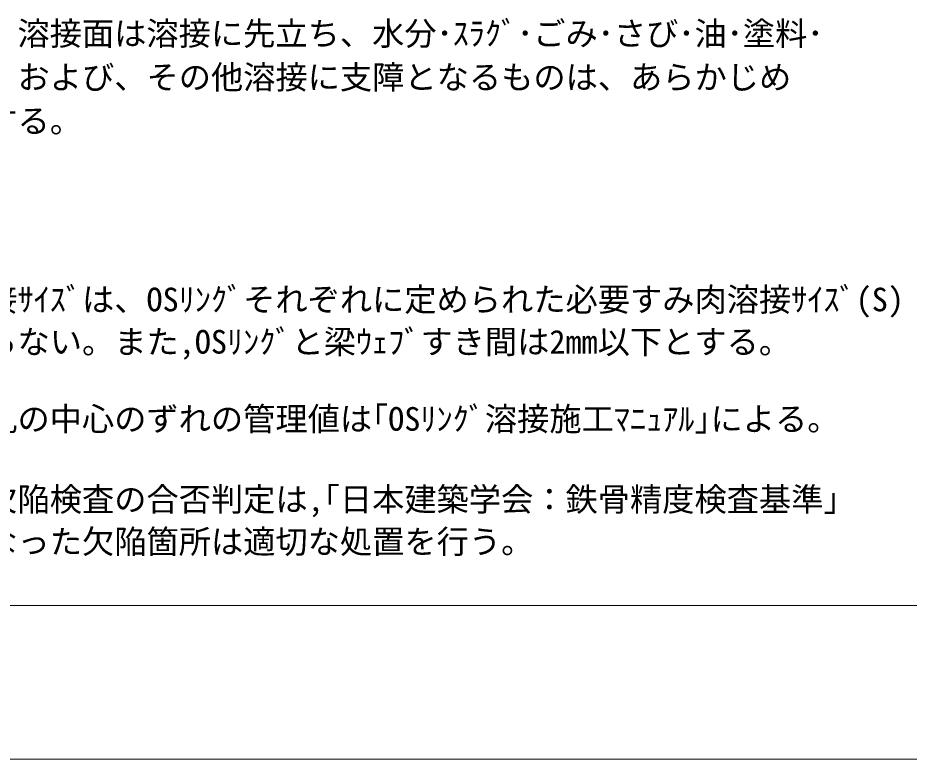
# Model space of a CAD drawing. Units: millimetres, scale not verified. Extents: x -3772 to 3772, y -2667 to 2667.
# Drawn here: x 1469 to 2796, y -2667 to -1564 of the extents above; entities that cross this region are included whole.
import ezdxf
from ezdxf.enums import TextEntityAlignment as Align

# ---------------------------------------------------------------- set-up
doc = ezdxf.new("R2010")
doc.units = ezdxf.units.MM
doc.header["$LTSCALE"] = 8
for name, color, linetype, lineweight in [('0-0_0', 7, 'Continuous', 18), ('0-2_WAKU', 7, 'Continuous', 18), ('0-6_Defpoints', 7, 'Continuous', 18)]:
    doc.layers.add(name, color=color, linetype=linetype, lineweight=lineweight)
doc.styles.add('ＭＳ ゴシック', font='')
doc.styles.get('ＭＳ ゴシック').set_extended_font_data('MS Gothic')

msp = doc.modelspace()

# ---------------------------------------------------------------- linework, layer by layer
at = {"layer": '0-2_WAKU'}
msp.add_line((-3543.316, -2438.462), (3543.284, -2438.462), dxfattribs=at)
at = {"layer": '0-6_Defpoints'}
for p, q in [((-3543.316, -2438.462), (3543.284, -2438.462)), ((-3771.916, -2667.062), (3771.884, -2667.062))]:
    msp.add_line(p, q, dxfattribs=at)

# ---------------------------------------------------------------- texts
at = {"layer": '0-0_0', "style": 'ＭＳ ゴシック'}
for s, p in [('OSﾘﾝｸﾞおよび梁ｳｪﾌﾞ溶接面は溶接に先立ち、水分･ｽﾗｸﾞ･ごみ･さび･油･塗料･', (1036.293, -1615.134)), ('はがれやすいｽｹｰﾙ、および、その他溶接に支障となるものは、あらかじめ', (1036.293, -1680.134)), ('適切な方法で除去する。', (1036.293, -1745.134)), ('本溶接のすみ肉溶接ｻｲｽﾞは、OSﾘﾝｸﾞそれぞれに定められた必要すみ肉溶接ｻｲｽﾞ(S)', (1036.293, -2011.014)), ('以上でなければならない。また,OSﾘﾝｸﾞと梁ｳｪﾌﾞすき間は2mm以下とする。', (1036.293, -2074.014)), ('OSﾘﾝｸﾞとｳｪﾌﾞ貫通孔の中心のずれの管理値は｢OSﾘﾝｸﾞ溶接施工ﾏﾆｭｱﾙ｣による。', (1036.293, -2188.769)), ('その他,外観･表面欠陥検査の合否判定は,｢日本建築学会：鉄骨精度検査基準｣', (1036.293, -2308.474)), ('による。不合格となった欠陥箇所は適切な処置を行う。', (1036.293, -2371.474))]:
    msp.add_text(s, height=35.19, dxfattribs=at).set_placement(p, align=Align.BOTTOM_LEFT)

doc.saveas('drawing.dxf')
